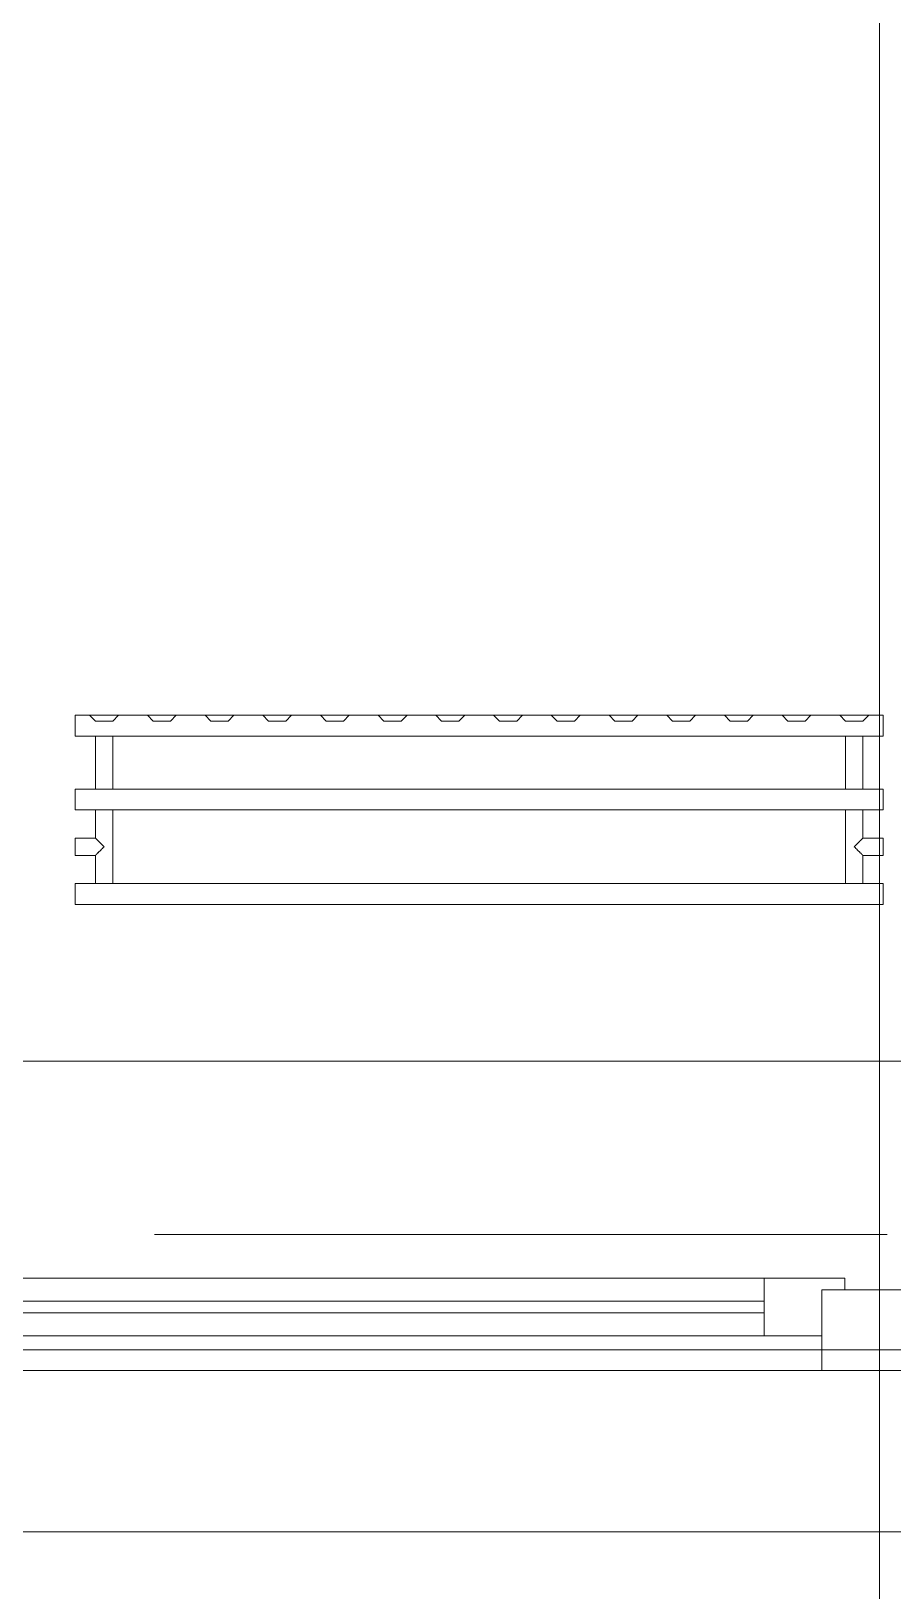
# Model space of a CAD drawing. Header units: millimetres. Extents: x 2623 to 210903, y -8553 to 29000.
# Drawn here: x 46271 to 47017, y -309 to 1043 of the extents above; entities that cross this region are included whole.
import ezdxf

# ---------------------------------------------------------------- set-up
doc = ezdxf.new("R2010")
doc.units = ezdxf.units.MM
doc.linetypes.add('Осевая', pattern=[3175, 635, -476.25, 1587.5, -476.25])
for name, color, linetype, lineweight in [('A-GLAZ', 7, 'Continuous', 9), ('A-WALL', 7, 'Continuous', 9), ('I-WALL', 7, 'Continuous', 9), ('Оси', 7, 'Continuous', 9), ('Оси-2', 7, 'Осевая', 9)]:
    doc.layers.add(name, color=color, linetype=linetype, lineweight=lineweight)
doc.layers.add('M-EQPM-1', color=7, linetype='Continuous', lineweight=9, true_color=0xaaaaaa)

# ---------------------------------------------------------------- blocks, each defined once
blk = doc.blocks.new('120_Окно_СКБ_1Ст - 120_Окно_СКБ_1Ст 900х2500_h_ с форточкой-22876038-План монтажа стен и перегородок 3 этажа в осях 23-33')
at = {"layer": 'A-GLAZ'}
for p, q in [((-450, -127), (-450, -57)), ((-450, -57), (-380, -57)), ((450, -57), (-450, -57)), ((-380, -57), (-380, -127)), ((380, -127), (380, -57)), ((380, -57), (450, -57)), ((450, -57), (450, -127)), ((380, -87), (-380, -87)), ((-380, -87), (-380, -127)), ((-330, -137), (-330, -87)), ((330, -137), (330, -87)), ((380, -127), (380, -87)), ((-330, -107), (330, -107)), ((330, -117), (-330, -117)), ((-380, -127), (-450, -127)), ((-450, -127), (-400, -127)), ((-380, -127), (-400, -127)), ((-400, -127), (-400, -137)), ((450, -127), (380, -127)), ((400, -127), (380, -127)), ((400, -127), (450, -127)), ((400, -137), (400, -127)), ((-400, -137), (400, -137)), ((400, -137), (-400, -137))]:
    blk.add_line(p, q, dxfattribs=at)
blk = doc.blocks.new('radiator_prado_classic_z_tip_30_po exemplyaru - Classic Z Тип 30-300-V31-План монтажа стен и перегородок 3 этажа в осях 23-33')
at = {"layer": 'M-EQPM-1'}
for p, q in [((0, 228), (0, 210)), ((700, 228), (0, 228)), ((0, 210), (0, 228)), ((0, 228), (12.5, 228)), ((12.5, 228), (37.5, 228)), ((37.5, 228), (12.5, 228)), ((12.5, 228), (37.5, 228)), ((12.5, 228), (17.5, 223)), ((12.5, 228), (17.5, 223)), ((32.5, 223), (17.5, 223)), ((17.5, 223), (32.5, 223)), ((32.5, 223), (37.5, 228)), ((37.5, 228), (32.5, 223)), ((37.5, 228), (62.5, 228)), ((62.5, 228), (87.5, 228)), ((87.5, 228), (62.5, 228)), ((62.5, 228), (87.5, 228)), ((62.5, 228), (67.5, 223)), ((62.5, 228), (67.5, 223)), ((82.5, 223), (67.5, 223)), ((67.5, 223), (82.5, 223)), ((82.5, 223), (87.5, 228)), ((87.5, 228), (82.5, 223)), ((87.5, 228), (112.5, 228)), ((112.5, 228), (137.5, 228)), ((137.5, 228), (112.5, 228)), ((112.5, 228), (137.5, 228)), ((112.5, 228), (117.5, 223)), ((112.5, 228), (117.5, 223)), ((132.5, 223), (117.5, 223)), ((117.5, 223), (132.5, 223)), ((132.5, 223), (137.5, 228)), ((137.5, 228), (132.5, 223)), ((137.5, 228), (162.5, 228)), ((162.5, 228), (187.5, 228)), ((187.5, 228), (162.5, 228)), ((162.5, 228), (187.5, 228)), ((162.5, 228), (167.5, 223)), ((162.5, 228), (167.5, 223)), ((182.5, 223), (167.5, 223)), ((167.5, 223), (182.5, 223)), ((182.5, 223), (187.5, 228)), ((187.5, 228), (182.5, 223)), ((187.5, 228), (212.5, 228)), ((212.5, 228), (237.5, 228)), ((237.5, 228), (212.5, 228)), ((212.5, 228), (237.5, 228)), ((212.5, 228), (217.5, 223)), ((212.5, 228), (217.5, 223)), ((232.5, 223), (217.5, 223)), ((217.5, 223), (232.5, 223)), ((232.5, 223), (237.5, 228)), ((237.5, 228), (232.5, 223)), ((237.5, 228), (262.5, 228)), ((262.5, 228), (287.5, 228)), ((287.5, 228), (262.5, 228)), ((262.5, 228), (287.5, 228)), ((262.5, 228), (267.5, 223)), ((262.5, 228), (267.5, 223)), ((282.5, 223), (267.5, 223)), ((267.5, 223), (282.5, 223)), ((282.5, 223), (287.5, 228)), ((287.5, 228), (282.5, 223)), ((287.5, 228), (312.5, 228)), ((312.5, 228), (337.5, 228)), ((337.5, 228), (312.5, 228)), ((312.5, 228), (337.5, 228)), ((312.5, 228), (317.5, 223)), ((312.5, 228), (317.5, 223)), ((332.5, 223), (317.5, 223)), ((317.5, 223), (332.5, 223)), ((332.5, 223), (337.5, 228)), ((337.5, 228), (332.5, 223)), ((337.5, 228), (362.5, 228)), ((362.5, 228), (387.5, 228)), ((387.5, 228), (362.5, 228)), ((362.5, 228), (387.5, 228)), ((362.5, 228), (367.5, 223)), ((362.5, 228), (367.5, 223)), ((382.5, 223), (367.5, 223)), ((367.5, 223), (382.5, 223)), ((382.5, 223), (387.5, 228)), ((387.5, 228), (382.5, 223)), ((387.5, 228), (412.5, 228)), ((412.5, 228), (437.5, 228)), ((437.5, 228), (412.5, 228)), ((412.5, 228), (437.5, 228)), ((412.5, 228), (417.5, 223)), ((412.5, 228), (417.5, 223)), ((432.5, 223), (417.5, 223)), ((417.5, 223), (432.5, 223)), ((432.5, 223), (437.5, 228)), ((437.5, 228), (432.5, 223)), ((438.6, 228), (462.5, 228)), ((462.5, 228), (487.5, 228)), ((487.5, 228), (462.5, 228)), ((462.5, 228), (487.5, 228)), ((462.5, 228), (467.5, 223)), ((462.5, 228), (467.5, 223)), ((482.5, 223), (467.5, 223)), ((467.5, 223), (482.5, 223)), ((482.5, 223), (487.5, 228)), ((487.5, 228), (482.5, 223)), ((487.5, 228), (512.5, 228)), ((512.5, 228), (537.5, 228)), ((537.5, 228), (512.5, 228)), ((512.5, 228), (537.5, 228)), ((512.5, 228), (517.5, 223)), ((512.5, 228), (517.5, 223)), ((532.5, 223), (517.5, 223)), ((517.5, 223), (532.5, 223)), ((532.5, 223), (537.5, 228)), ((537.5, 228), (532.5, 223)), ((537.5, 228), (562.5, 228)), ((562.5, 228), (587.5, 228)), ((587.5, 228), (562.5, 228)), ((562.5, 228), (587.5, 228)), ((562.5, 228), (567.5, 223)), ((562.5, 228), (567.5, 223)), ((582.5, 223), (567.5, 223)), ((567.5, 223), (582.5, 223)), ((582.5, 223), (587.5, 228)), ((587.5, 228), (582.5, 223)), ((587.5, 228), (612.5, 228)), ((612.5, 228), (637.5, 228)), ((637.5, 228), (612.5, 228)), ((612.5, 228), (637.5, 228)), ((612.5, 228), (617.5, 223)), ((612.5, 228), (617.5, 223)), ((632.5, 223), (617.5, 223)), ((617.5, 223), (632.5, 223)), ((632.5, 223), (637.5, 228)), ((637.5, 228), (632.5, 223)), ((637.5, 228), (662.5, 228)), ((662.5, 228), (687.5, 228)), ((687.5, 228), (662.5, 228)), ((662.5, 228), (687.5, 228)), ((662.5, 228), (667.5, 223)), ((662.5, 228), (667.5, 223)), ((682.5, 223), (667.5, 223)), ((667.5, 223), (682.5, 223)), ((682.5, 223), (687.5, 228)), ((687.5, 228), (682.5, 223)), ((687.5, 228), (700, 228)), ((700, 210), (700, 228)), ((700, 228), (700, 210)), ((0, 210), (700, 210)), ((17.5, 210), (0, 210)), ((17.5, 210), (17.5, 164)), ((17.5, 210), (17.5, 164)), ((23.1, 210), (17.5, 210)), ((17.5, 210), (17.8, 210)), ((18.5, 210), (17.5, 210)), ((17.5, 210), (32.5, 210)), ((17.8, 210), (30.3, 210)), ((32.5, 210), (18.5, 210)), ((31.5, 210), (18.5, 210)), ((25, 210), (23.1, 210)), ((26.9, 210), (25, 210)), ((28.7, 210), (26.9, 210)), ((31.5, 210), (28.7, 210)), ((30.3, 210), (31.5, 210)), ((32.2, 210), (31.5, 210)), ((31.5, 210), (32.5, 210)), ((32.5, 210), (32.2, 210)), ((32.5, 164), (32.5, 210)), ((32.5, 164), (32.5, 210)), ((667.5, 210), (32.5, 210)), ((667.5, 210), (667.5, 164)), ((667.5, 210), (667.5, 164)), ((682.5, 210), (667.5, 210)), ((667.5, 210), (682.5, 210)), ((682.5, 210), (667.5, 210)), ((667.5, 210), (682.5, 210)), ((681.5, 210), (668.5, 210)), ((682.5, 164), (682.5, 210)), ((682.5, 164), (682.5, 210)), ((700, 210), (682.5, 210)), ((700, 164), (0, 164)), ((0, 164), (0, 146)), ((0, 146), (0, 164)), ((0, 164), (17.5, 164)), ((32.5, 164), (17.5, 164)), ((17.5, 164), (32.5, 164)), ((25, 164), (17.5, 164)), ((17.5, 164), (32.5, 164)), ((18.5, 164), (31.5, 164)), ((26.9, 164), (25, 164)), ((31.5, 164), (26.9, 164)), ((32.2, 164), (31.5, 164)), ((32.5, 164), (32.2, 164)), ((32.5, 164), (667.5, 164)), ((682.5, 164), (667.5, 164)), ((667.5, 164), (682.5, 164)), ((675, 164), (667.5, 164)), ((667.5, 164), (667.8, 164)), ((667.8, 164), (668.5, 164)), ((668.5, 164), (673.1, 164)), ((668.5, 164), (681.5, 164)), ((673.1, 164), (675, 164)), ((681.5, 164), (675, 164)), ((675, 164), (680.3, 164)), ((680.3, 164), (681.5, 164)), ((682.5, 164), (681.5, 164)), ((681.5, 164), (682.5, 164)), ((682.5, 164), (700, 164)), ((700, 146), (700, 164)), ((700, 164), (700, 146)), ((0, 146), (700, 146)), ((17.5, 146), (0, 146)), ((17.5, 146), (17.5, 121.5)), ((17.5, 146), (17.5, 121.5)), ((17.5, 146), (32.5, 146)), ((32.5, 146), (17.5, 146)), ((17.5, 146), (31.5, 146)), ((32.5, 146), (17.5, 146)), ((31.5, 146), (18.5, 146)), ((31.5, 146), (32.2, 146)), ((32.2, 146), (32.5, 146)), ((32.5, 82), (32.5, 146)), ((32.5, 82), (32.5, 146)), ((667.5, 146), (32.5, 146)), ((667.5, 146), (667.5, 82)), ((667.5, 146), (667.5, 82)), ((667.5, 146), (682.5, 146)), ((682.5, 146), (667.5, 146)), ((667.5, 146), (668.5, 146)), ((682.5, 146), (667.5, 146)), ((668.5, 146), (676.9, 146)), ((681.5, 146), (668.5, 146)), ((676.9, 146), (682.2, 146)), ((682.2, 146), (682.5, 146)), ((682.5, 121.5), (682.5, 146)), ((682.5, 121.5), (682.5, 146)), ((700, 146), (682.5, 146)), ((17.5, 121.5), (0, 121.5)), ((17.5, 121.5), (0, 121.5)), ((0, 121.5), (0, 121.2)), ((0, 106.5), (0, 121.5)), ((0, 121.2), (0, 106.8)), ((0, 121.2), (0, 120.5)), ((0, 120.5), (0, 121.2)), ((0, 121.2), (0, 121.2)), ((0, 120.5), (0, 119.3)), ((0, 119.3), (0, 120.5)), ((0, 119.3), (0, 117.8)), ((0, 117.8), (0, 119.3)), ((0, 117.8), (0, 115.9)), ((0, 115.9), (0, 117.8)), ((0, 115.9), (0, 114)), ((0, 114), (0, 115.9)), ((0, 114), (0, 112.1)), ((0, 112.1), (0, 114)), ((0, 112.1), (0, 110.2)), ((0, 110.2), (0, 112.1)), ((0, 110.2), (0, 108.7)), ((0, 108.7), (0, 110.2)), ((0, 108.7), (0, 106.8)), ((0, 106.8), (0, 108.7)), ((700, 121.5), (682.5, 121.5)), ((700, 121.5), (682.5, 121.5)), ((700, 121.5), (700, 106.5)), ((700, 121.2), (700, 121.5)), ((700, 121.5), (700, 121.2)), ((700, 121.2), (700, 121.5)), ((700, 106.8), (700, 121.2)), ((700, 121.2), (700, 106.8)), ((700, 120.5), (700, 121.2)), ((700, 108.7), (700, 120.5)), ((700, 107.5), (700, 108.7)), ((0, 106.8), (0, 106.5)), ((0, 106.8), (0, 106.8)), ((0, 106.5), (17.5, 106.5)), ((0, 106.5), (17.5, 106.5)), ((17.5, 106.5), (17.5, 82)), ((17.5, 106.5), (17.5, 82)), ((682.5, 82), (682.5, 106.5)), ((682.5, 106.5), (700, 106.5)), ((682.5, 82), (682.5, 106.5)), ((682.5, 106.5), (700, 106.5)), ((700, 106.8), (700, 107.5)), ((700, 106.5), (700, 106.8)), ((700, 106.8), (700, 106.5)), ((700, 106.5), (700, 106.8)), ((700, 82), (0, 82)), ((0, 82), (0, 64)), ((0, 64), (0, 82)), ((0, 82), (17.5, 82)), ((32.5, 82), (17.5, 82)), ((17.5, 82), (26.9, 82)), ((31.5, 82), (17.5, 82)), ((17.5, 82), (32.5, 82)), ((18.5, 82), (31.5, 82)), ((26.9, 82), (32.5, 82)), ((32.5, 82), (31.5, 82)), ((32.5, 82), (667.5, 82)), ((682.5, 82), (667.5, 82)), ((667.5, 82), (682.5, 82)), ((682.5, 82), (667.5, 82)), ((667.5, 82), (675, 82)), ((668.5, 82), (681.5, 82)), ((675, 82), (676.9, 82)), ((676.9, 82), (678.7, 82)), ((678.7, 82), (680.3, 82)), ((680.3, 82), (681.5, 82)), ((681.5, 82), (682.2, 82)), ((682.2, 82), (682.5, 82)), ((682.5, 82), (700, 82)), ((700, 64), (700, 82)), ((700, 82), (700, 64)), ((700, 64), (0, 64)), ((0, 64), (700, 64))]:
    blk.add_line(p, q, dxfattribs=at)
for points, knots in [([(17.8, 121.2), (17.7, 121.3), (17.7, 121.3), (17.5, 121.5), (17.5, 121.5), (17.5, 121.5)], [0.8571429, 0.8571429, 0.8571429, 0.8571429, 0.8928571, 0.9285714, 1, 1, 1, 1]), ([(17.5, 121.5), (17.5, 121.5), (17.5, 121.5), (17.7, 121.3), (17.7, 121.3), (17.8, 121.2)], [0, 0, 0, 0, 0.0714286, 0.1071429, 0.1428571, 0.1428571, 0.1428571, 0.1428571]), ([(17.5, 121.5), (17.5, 121.5), (17.5, 121.5), (17.7, 121.3), (17.7, 121.3), (17.8, 121.2)], [0, 0, 0, 0, 0.0714286, 0.1071429, 0.1428571, 0.1428571, 0.1428571, 0.1428571]), ([(25, 114), (24.5, 114.5), (23.6, 115.4), (22.4, 116.6), (21.6, 117.4), (21.1, 117.9), (20.8, 118.2), (20.5, 118.5), (20.2, 118.8), (19.8, 119.1), (19.6, 119.4), (19.3, 119.7), (19, 120), (18.7, 120.3), (18.5, 120.5), (18.3, 120.7), (18.1, 120.9), (17.9, 121.1), (17.8, 121.2), (17.7, 121.3), (17.5, 121.5), (17.5, 121.5), (17.5, 121.5)], [0, 0, 0, 0, 0.142857, 0.285714, 0.357143, 0.392857, 0.428571, 0.464286, 0.5, 0.535714, 0.571429, 0.607143, 0.642857, 0.678571, 0.714286, 0.75, 0.785714, 0.821429, 0.857143, 0.892857, 0.928571, 1, 1, 1, 1]), ([(17.5, 106.5), (17.5, 106.5), (17.5, 106.5), (17.7, 106.7), (17.8, 106.8), (17.9, 106.9), (18.1, 107.1), (18.3, 107.3), (18.5, 107.5), (18.7, 107.7), (19, 108), (19.3, 108.3), (19.6, 108.6), (19.8, 108.9), (20.3, 109.3), (20.7, 109.7), (21.1, 110.1), (21.6, 110.6), (22.4, 111.4), (23.6, 112.6), (24.5, 113.5), (25, 114)], [0, 0, 0, 0, 0.071429, 0.107143, 0.142857, 0.178571, 0.214286, 0.25, 0.285714, 0.321429, 0.357143, 0.392857, 0.428571, 0.464286, 0.5, 0.571429, 0.607143, 0.642857, 0.714286, 0.857143, 1, 1, 1, 1]), ([(17.8, 121.2), (17.8, 121.2), (17.9, 121.1), (18.1, 120.9), (18.3, 120.7), (18.5, 120.5), (18.7, 120.3), (19, 120), (19.3, 119.7), (19.6, 119.4), (19.8, 119.1), (20.3, 118.7), (20.7, 118.3), (21.1, 117.9), (21.6, 117.4), (22.4, 116.6), (23.1, 115.9), (23.6, 115.4)], [0.1428571, 0.1428571, 0.1428571, 0.1428571, 0.1785714, 0.2142857, 0.25, 0.2857143, 0.3214286, 0.3571429, 0.3928571, 0.4285714, 0.4642857, 0.5, 0.5714286, 0.6071429, 0.6428571, 0.7142857, 0.8571429, 0.8571429, 0.8571429, 0.8571429]), ([(22.1, 111.1), (21.9, 110.9), (21.6, 110.6), (21.1, 110.1), (20.8, 109.8), (20.5, 109.5), (20.2, 109.2), (19.8, 108.9), (19.6, 108.6), (19.3, 108.3), (19, 108), (18.7, 107.7), (18.5, 107.5), (18.3, 107.3), (18.1, 107.1), (17.9, 106.9), (17.8, 106.8), (17.8, 106.8)], [0.2857143, 0.2857143, 0.2857143, 0.2857143, 0.3571429, 0.3928571, 0.4285714, 0.4642857, 0.5, 0.5357143, 0.5714286, 0.6071429, 0.6428571, 0.6785714, 0.7142857, 0.75, 0.7857143, 0.8214286, 0.8571429, 0.8571429, 0.8571429, 0.8571429]), ([(19.6, 119.4), (19.7, 119.3), (19.9, 119.2), (20.3, 118.7), (20.6, 118.4), (20.8, 118.2)], [0.4285714, 0.4285714, 0.4285714, 0.4285714, 0.4642857, 0.5, 0.5714286, 0.5714286, 0.5714286, 0.5714286]), ([(19.6, 108.6), (19.7, 108.7), (19.9, 108.8), (20.3, 109.3), (20.6, 109.6), (20.8, 109.8)], [0.4285714, 0.4285714, 0.4285714, 0.4285714, 0.4642857, 0.5, 0.5714286, 0.5714286, 0.5714286, 0.5714286]), ([(22.1, 116.9), (21.9, 117.1), (21.6, 117.4), (21.1, 117.9), (20.9, 118.1), (20.8, 118.2)], [0.2857143, 0.2857143, 0.2857143, 0.2857143, 0.3571429, 0.3928571, 0.4285714, 0.4285714, 0.4285714, 0.4285714]), ([(20.8, 118.2), (20.9, 118.1), (21.1, 117.9), (21.6, 117.4), (21.9, 117.1), (22.1, 116.9)], [0.5714286, 0.5714286, 0.5714286, 0.5714286, 0.6071429, 0.6428571, 0.7142857, 0.7142857, 0.7142857, 0.7142857]), ([(20.8, 109.8), (20.9, 109.9), (21.1, 110.1), (21.6, 110.6), (21.9, 110.9), (22.1, 111.1)], [0.5714286, 0.5714286, 0.5714286, 0.5714286, 0.6071429, 0.6428571, 0.7142857, 0.7142857, 0.7142857, 0.7142857]), ([(22.1, 111.1), (21.9, 110.9), (21.6, 110.6), (21.1, 110.1), (20.9, 109.9), (20.8, 109.8)], [0.2857143, 0.2857143, 0.2857143, 0.2857143, 0.3571429, 0.3928571, 0.4285714, 0.4285714, 0.4285714, 0.4285714]), ([(675, 114), (675.5, 114.5), (676.4, 115.4), (677.6, 116.6), (678.4, 117.4), (678.9, 117.9), (679.2, 118.2), (679.5, 118.5), (679.8, 118.8), (680.1, 119.2), (680.4, 119.4), (680.7, 119.7), (681, 120), (681.3, 120.3), (681.5, 120.5), (681.7, 120.7), (681.9, 120.9), (682.1, 121.1), (682.2, 121.2), (682.3, 121.3), (682.5, 121.5), (682.5, 121.5), (682.5, 121.5)], [0, 0, 0, 0, 0.142857, 0.285714, 0.357143, 0.392857, 0.428571, 0.464286, 0.5, 0.535714, 0.571429, 0.607143, 0.642857, 0.678571, 0.714286, 0.75, 0.785714, 0.821429, 0.857143, 0.892857, 0.928571, 1, 1, 1, 1]), ([(682.5, 106.5), (682.5, 106.5), (682.5, 106.5), (682.3, 106.7), (682.2, 106.8), (682.1, 106.9), (681.9, 107.1), (681.7, 107.3), (681.5, 107.5), (681.3, 107.7), (681, 108), (680.7, 108.3), (680.4, 108.6), (680.1, 108.8), (679.7, 109.3), (679.3, 109.7), (678.9, 110.1), (678.4, 110.6), (677.6, 111.4), (676.4, 112.6), (675.5, 113.5), (675, 114)], [0, 0, 0, 0, 0.071429, 0.107143, 0.142857, 0.178571, 0.214286, 0.25, 0.285714, 0.321429, 0.357143, 0.392857, 0.428571, 0.464286, 0.5, 0.571429, 0.607143, 0.642857, 0.714286, 0.857143, 1, 1, 1, 1]), ([(682.2, 121.2), (682.2, 121.2), (682.1, 121.1), (681.9, 120.9), (681.7, 120.7), (681.5, 120.5), (681.3, 120.3), (681, 120), (680.7, 119.7), (680.4, 119.4), (680.1, 119.2), (679.7, 118.7), (679.3, 118.3), (678.9, 117.9), (678.4, 117.4), (677.6, 116.6), (676.9, 115.9), (676.4, 115.4)], [0.1428571, 0.1428571, 0.1428571, 0.1428571, 0.1785714, 0.2142857, 0.25, 0.2857143, 0.3214286, 0.3571429, 0.3928571, 0.4285714, 0.4642857, 0.5, 0.5714286, 0.6071429, 0.6428571, 0.7142857, 0.8571429, 0.8571429, 0.8571429, 0.8571429]), ([(682.2, 121.2), (682.2, 121.2), (682.1, 121.1), (681.9, 120.9), (681.7, 120.7), (681.5, 120.5), (681.3, 120.3), (681, 120), (680.7, 119.7), (680.4, 119.4), (680.1, 119.2), (679.7, 118.7), (679.3, 118.3), (678.9, 117.9), (678.4, 117.4), (677.6, 116.6), (676.9, 115.9), (676.4, 115.4)], [0.1428571, 0.1428571, 0.1428571, 0.1428571, 0.1785714, 0.2142857, 0.25, 0.2857143, 0.3214286, 0.3571429, 0.3928571, 0.4285714, 0.4642857, 0.5, 0.5714286, 0.6071429, 0.6428571, 0.7142857, 0.8571429, 0.8571429, 0.8571429, 0.8571429]), ([(677.9, 116.9), (678.1, 117.1), (678.4, 117.4), (678.9, 117.9), (679.1, 118.1), (679.2, 118.2)], [0.2857143, 0.2857143, 0.2857143, 0.2857143, 0.3571429, 0.3928571, 0.4285714, 0.4285714, 0.4285714, 0.4285714]), ([(677.9, 111.1), (678.1, 110.9), (678.4, 110.6), (678.9, 110.1), (679.2, 109.8), (679.5, 109.5), (679.8, 109.2), (680.1, 108.8), (680.4, 108.6), (680.7, 108.3), (681, 108), (681.3, 107.7), (681.5, 107.5), (681.7, 107.3), (681.9, 107.1), (682.1, 106.9), (682.2, 106.8), (682.2, 106.8)], [0.2857143, 0.2857143, 0.2857143, 0.2857143, 0.3571429, 0.3928571, 0.4285714, 0.4642857, 0.5, 0.5357143, 0.5714286, 0.6071429, 0.6428571, 0.6785714, 0.7142857, 0.75, 0.7857143, 0.8214286, 0.8571429, 0.8571429, 0.8571429, 0.8571429]), ([(677.9, 111.1), (678.1, 110.9), (678.4, 110.6), (678.9, 110.1), (679.2, 109.8), (679.5, 109.5), (679.8, 109.2), (680.1, 108.8), (680.4, 108.6), (680.7, 108.3), (681, 108), (681.3, 107.7), (681.4, 107.6), (681.5, 107.5)], [0.2857143, 0.2857143, 0.2857143, 0.2857143, 0.3571429, 0.3928571, 0.4285714, 0.4642857, 0.5, 0.5357143, 0.5714286, 0.6071429, 0.6428571, 0.6785714, 0.7142857, 0.7142857, 0.7142857, 0.7142857]), ([(679.2, 109.8), (679.1, 109.9), (678.9, 110.1), (678.4, 110.6), (678.1, 110.9), (677.9, 111.1)], [0.5714286, 0.5714286, 0.5714286, 0.5714286, 0.6071429, 0.6428571, 0.7142857, 0.7142857, 0.7142857, 0.7142857]), ([(680.4, 108.6), (680.3, 108.7), (680.1, 108.8), (679.7, 109.3), (679.4, 109.6), (679.2, 109.8)], [0.4285714, 0.4285714, 0.4285714, 0.4285714, 0.4642857, 0.5, 0.5714286, 0.5714286, 0.5714286, 0.5714286]), ([(682.5, 121.5), (682.5, 121.5), (682.5, 121.5), (682.3, 121.3), (682.3, 121.3), (682.2, 121.2)], [0, 0, 0, 0, 0.0714286, 0.1071429, 0.1428571, 0.1428571, 0.1428571, 0.1428571]), ([(682.5, 121.5), (682.5, 121.5), (682.5, 121.5), (682.3, 121.3), (682.3, 121.3), (682.2, 121.2)], [0, 0, 0, 0, 0.0714286, 0.1071429, 0.1428571, 0.1428571, 0.1428571, 0.1428571]), ([(682.2, 121.2), (682.3, 121.3), (682.3, 121.3), (682.5, 121.5), (682.5, 121.5), (682.5, 121.5)], [0.8571429, 0.8571429, 0.8571429, 0.8571429, 0.8928571, 0.9285714, 1, 1, 1, 1]), ([(17.5, 106.5), (17.5, 106.5), (17.5, 106.5), (17.7, 106.7), (17.7, 106.7), (17.8, 106.8)], [0, 0, 0, 0, 0.0714286, 0.1071429, 0.1428571, 0.1428571, 0.1428571, 0.1428571]), ([(17.8, 106.8), (17.7, 106.7), (17.7, 106.7), (17.5, 106.5), (17.5, 106.5), (17.5, 106.5)], [0.8571429, 0.8571429, 0.8571429, 0.8571429, 0.8928571, 0.9285714, 1, 1, 1, 1]), ([(17.8, 106.8), (17.7, 106.7), (17.7, 106.7), (17.5, 106.5), (17.5, 106.5), (17.5, 106.5)], [0.8571429, 0.8571429, 0.8571429, 0.8571429, 0.8928571, 0.9285714, 1, 1, 1, 1]), ([(682.2, 106.8), (682.3, 106.7), (682.3, 106.7), (682.5, 106.5), (682.5, 106.5), (682.5, 106.5)], [0.8571429, 0.8571429, 0.8571429, 0.8571429, 0.8928571, 0.9285714, 1, 1, 1, 1]), ([(682.2, 106.8), (682.3, 106.7), (682.3, 106.7), (682.5, 106.5), (682.5, 106.5), (682.5, 106.5)], [0.8571429, 0.8571429, 0.8571429, 0.8571429, 0.8928571, 0.9285714, 1, 1, 1, 1]), ([(682.5, 106.5), (682.5, 106.5), (682.5, 106.5), (682.3, 106.7), (682.3, 106.7), (682.2, 106.8)], [0, 0, 0, 0, 0.0714286, 0.1071429, 0.1428571, 0.1428571, 0.1428571, 0.1428571])]:
    blk.add_open_spline(points, degree=3, knots=knots, dxfattribs=at)
for points in [[(20.8, 118.2), (20.7, 118.3), (20.5, 118.5), (20.2, 118.8), (19.9, 119.2), (19.6, 119.4), (19.3, 119.7), (19, 120), (18.7, 120.3), (18.5, 120.5), (18.3, 120.7), (18.1, 120.9), (17.9, 121.1), (17.8, 121.2), (17.8, 121.2)], [(17.8, 121.2), (17.8, 121.2), (17.9, 121.1), (18.1, 120.9), (18.3, 120.7), (18.4, 120.6), (18.5, 120.5)], [(20.8, 109.8), (20.7, 109.7), (20.5, 109.5), (20.2, 109.2), (19.9, 108.8), (19.6, 108.6), (19.3, 108.3), (19, 108), (18.7, 107.7), (18.5, 107.5), (18.3, 107.3), (18.1, 107.1), (17.9, 106.9), (17.8, 106.8), (17.8, 106.8)], [(17.8, 106.8), (17.8, 106.8), (17.9, 106.9), (18.1, 107.1), (18.3, 107.3), (18.5, 107.5), (18.7, 107.7), (19, 108), (19.3, 108.3), (19.5, 108.5), (19.6, 108.6)], [(18.5, 120.5), (18.6, 120.4), (18.7, 120.3), (19, 120), (19.3, 119.7), (19.5, 119.5), (19.6, 119.4)], [(23.6, 115.4), (23.1, 115.9), (22.6, 116.4), (22.1, 116.9)], [(22.1, 116.9), (22.6, 116.4), (23.1, 115.9), (23.6, 115.4)], [(25, 114), (24.5, 113.5), (23.6, 112.6), (22.6, 111.6), (22.1, 111.1)], [(22.1, 111.1), (22.6, 111.6), (23.1, 112.1), (23.6, 112.6)], [(23.6, 112.6), (23.1, 112.1), (22.6, 111.6), (22.1, 111.1)], [(25, 114), (24.5, 114.5), (24, 115), (23.6, 115.4)], [(23.6, 115.4), (24, 115), (24.5, 114.5), (25, 114)], [(23.6, 115.4), (24, 115), (24.5, 114.5), (25, 114)], [(23.6, 112.6), (24, 113), (24.5, 113.5), (25, 114)], [(25, 114), (24.5, 113.5), (24, 113), (23.6, 112.6)], [(676.4, 115.4), (676, 115), (675.5, 114.5), (675, 114)], [(676.4, 115.4), (676, 115), (675.5, 114.5), (675, 114)], [(675, 114), (675.5, 114.5), (676, 115), (676.4, 115.4)], [(675, 114), (675.5, 113.5), (676.4, 112.6), (677.4, 111.6), (677.9, 111.1)], [(675, 114), (675.5, 113.5), (676.4, 112.6), (677.4, 111.6), (677.9, 111.1)], [(677.9, 111.1), (677.4, 111.6), (676.4, 112.6), (675.5, 113.5), (675, 114)], [(676.4, 115.4), (676.9, 115.9), (677.4, 116.4), (677.9, 116.9)], [(679.2, 118.2), (679.3, 118.3), (679.5, 118.5), (679.8, 118.8), (680.1, 119.2), (680.3, 119.3), (680.4, 119.4)], [(680.4, 119.4), (680.5, 119.5), (680.7, 119.7), (681, 120), (681.3, 120.3), (681.4, 120.4), (681.5, 120.5)], [(681.5, 107.5), (681.4, 107.6), (681.3, 107.7), (681, 108), (680.7, 108.3), (680.5, 108.5), (680.4, 108.6)], [(681.5, 120.5), (681.6, 120.6), (681.7, 120.7), (681.9, 120.9), (682.1, 121.1), (682.2, 121.2), (682.2, 121.2)], [(681.5, 107.5), (681.6, 107.4), (681.7, 107.3), (681.9, 107.1), (682.1, 106.9), (682.2, 106.8), (682.2, 106.8)], [(682.2, 106.8), (682.2, 106.8), (682.1, 106.9), (681.9, 107.1), (681.7, 107.3), (681.6, 107.4), (681.5, 107.5)]]:
    blk.add_open_spline(points, degree=3, dxfattribs=at)

msp = doc.modelspace()

# ---------------------------------------------------------------- linework, layer by layer
at = {"layer": 'A-WALL'}
for p, q in [((46125.7, -100), (47025.7, -100)), ((47925.7, -258), (44325.7, -258))]:
    msp.add_line(p, q, dxfattribs=at)
at = {"layer": 'I-WALL'}
msp.add_line((46045.7, 150), (48825.7, 150), dxfattribs=at)
at = {"layer": 'Оси'}
msp.add_line((47005.7, -1906.3), (47005.7, 593.7), dxfattribs=at)
at = {"layer": 'Оси-2'}
for p, q in [((47005.7, 593.7), (47005.7, 18900)), ((20977.5, 0), (59025.7, 0))]:
    msp.add_line(p, q, dxfattribs=at)

# ---------------------------------------------------------------- block references
at = {"layer": 'A-GLAZ', "rotation": 180}
msp.add_blockref('120_Окно_СКБ_1Ст - 120_Окно_СКБ_1Ст 900х2500_h_ с форточкой-22876038-План монтажа стен и перегородок 3 этажа в осях 23-33', (46575.7, -175), dxfattribs=at)
at = {"layer": 'M-EQPM-1'}
msp.add_blockref('radiator_prado_classic_z_tip_30_po exemplyaru - Classic Z Тип 30-300-V31-План монтажа стен и перегородок 3 этажа в осях 23-33', (46308.9, 222), dxfattribs=at)

doc.saveas('drawing.dxf')
